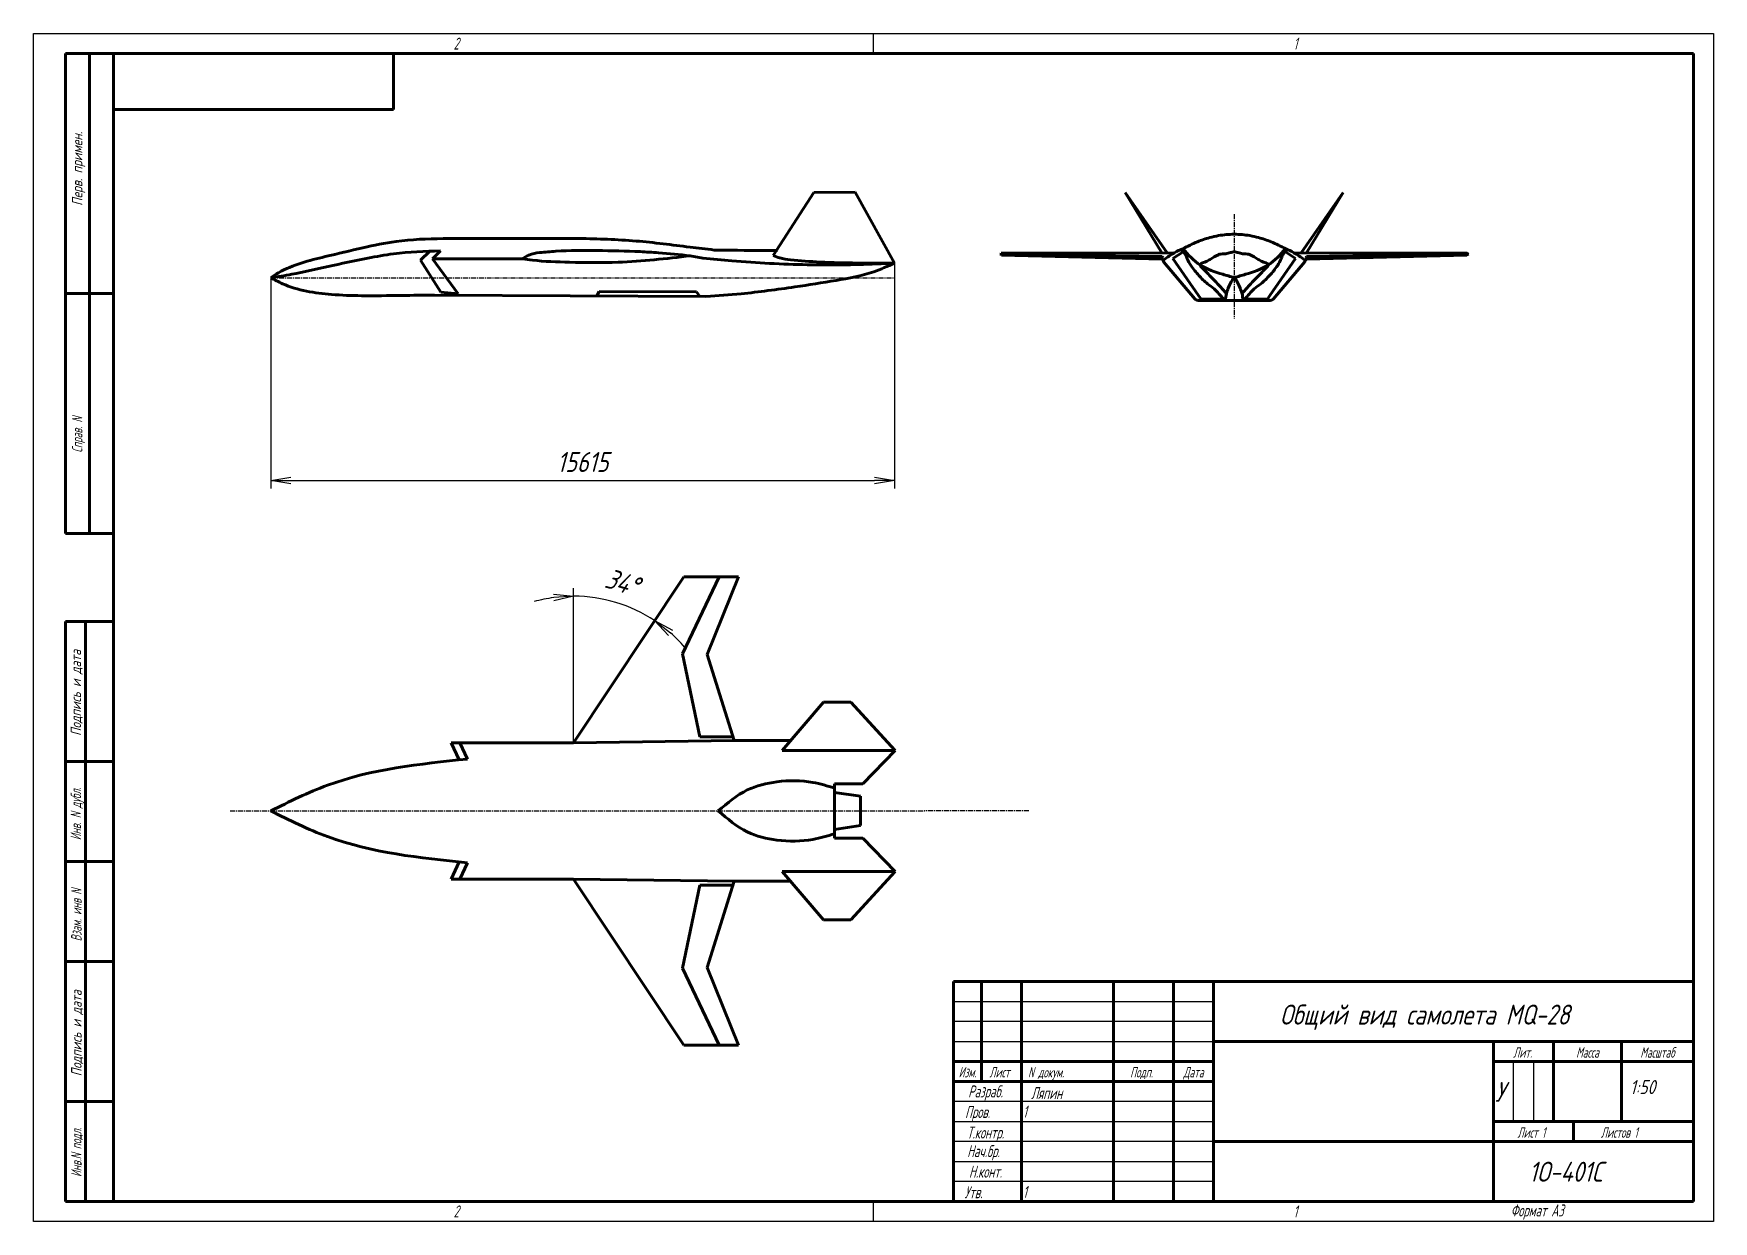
# Model space of a CAD drawing. Header units: millimetres. Extents: x -985956116104 to 1932156, y -552630487266 to 633586.
# Drawn here: x 6008.6 to 6428.6, y 37979.5 to 38276.5 of the extents above; entities that cross this region are included whole.
import ezdxf
from ezdxf.enums import TextEntityAlignment as Align

# ---------------------------------------------------------------- set-up
doc = ezdxf.new("R2010")
doc.units = ezdxf.units.MM
doc.linetypes.add('CENTER', pattern=[2, 1.25, -0.25, 0.25, -0.25])
for name, color, linetype, lineweight in [('_axes (Оси)', 6, 'CENTER', 30), ('_basic (Основной)', 4, 'Continuous', 60), ('_contour (Тонкий)', 7, 'Continuous', 30), ('_remote (Тонкий)', 9, 'Continuous', 30), ('_text (Надписи)', 2, 'Continuous', 30)]:
    doc.layers.add(name, color=color, linetype=linetype, lineweight=lineweight)
doc.styles.add('ESKD', font='eskd.shx', dxfattribs={"oblique": 15, "height": 5})
doc.dimstyles.new('ESKD', dxfattribs={"dimtxt": 5, "dimasz": 5, "dimexe": 2, "dimexo": 0, "dimgap": 2, "dimtad": 1, "dimtoh": 1, "dimzin": 12, "dimdsep": 46, "dimtxsty": 'ESKD', "dimblk1": 'OPEN', "dimblk2": 'OPEN', "dimsah": 1, "dimcen": 5, "dimclrd": 256, "dimclre": 256, "dimclrt": 2, "dimadec": 0, "dimazin": 0, "dimtfac": 1, "dimtmove": 0, "dimatfit": 3, "dimldrblk": 'OPEN', "dimfxl": 1, "dimtolj": 1, "dimtzin": 12, "dimlwd": -1, "dimlwe": -1, "dimarcsym": 0})

# ---------------------------------------------------------------- blocks, each defined once
blk = doc.blocks.new('_OPEN')
at = {"color": 0, "linetype": 'ByBlock'}
for p, q in [((-1, 0.167), (0, 0)), ((0, 0), (-1, -0.167)), ((0, 0), (-1, 0))]:
    blk.add_line(p, q, dxfattribs=at)
blk = doc.blocks.new('*D94')
at = {"layer": '_contour (Тонкий)', "transparency": 16777216}
for p, q in [((6223.86, 38219.08), (6223.86, 38162.75)), ((6067.86, 38215.44), (6067.86, 38162.75)), ((6072.86, 38164.75), (6218.86, 38164.75))]:
    blk.add_line(p, q, dxfattribs=at)
at = {"layer": 'Defpoints', "color": 0, "transparency": 16777216}
for p in [(6223.86, 38219.08), (6067.86, 38215.44), (6223.86, 38164.75)]:
    blk.add_point(p, dxfattribs=at)
at = {"layer": '_contour (Тонкий)', "transparency": 16777216, "xscale": 5, "yscale": 5, "zscale": 5, "rotation": 180}
blk.add_blockref('_OPEN', (6067.86, 38164.75), dxfattribs=at)
at = {"layer": '_contour (Тонкий)', "transparency": 16777216, "xscale": 5, "yscale": 5, "zscale": 5}
blk.add_blockref('_OPEN', (6223.86, 38164.75), dxfattribs=at)
at = {"layer": '_contour (Тонкий)', "color": 2, "transparency": 16777216, "insert": (6145.86, 38169.35), "char_height": 5, "attachment_point": 5, "style": 'ESKD'}
blk.add_mtext('\\A1;15615', dxfattribs=at)
blk = doc.blocks.new('*D95')
at = {"layer": '_contour (Тонкий)', "transparency": 16777216}
for p, q in [((6143.6, 38119.77), (6143.6, 38137.79)), ((6157.28, 38119.77), (6164.96, 38131.35))]:
    blk.add_line(p, q, dxfattribs=at)
for start, end in [(97.8273, 105.6546), (56.4387, 90), (40.7841, 48.6114)]:
    blk.add_arc((6143.6, 38099.16), 36.63, start, end, dxfattribs=at)
at = {"layer": '_contour (Тонкий)', "transparency": 16777216, "xscale": 5, "yscale": 5, "zscale": 5}
for p, rotation in [((6143.6, 38135.79), 3.913646386145645), ((6163.85, 38129.68), 142.525035438197)]:
    blk.add_blockref('_OPEN', p, dxfattribs=dict(at, rotation=rotation))
at = {"layer": '_contour (Тонкий)', "color": 2, "transparency": 16777216, "insert": (6155.71, 38139.3), "char_height": 5, "attachment_point": 5, "rotation": 343.2193, "style": 'ESKD'}
blk.add_mtext('\\A1;34%%d', dxfattribs=at)

msp = doc.modelspace()

# ---------------------------------------------------------------- linework, layer by layer
at = {"layer": '_axes (Оси)', "transparency": 33554687}
for p, q in [((6308.761, 38231.286), (6308.761, 38205.216)), ((6067.858, 38215.438), (6223.859, 38215.438)), ((6057.71, 38082.104), (6231.349, 38082.104)), ((6257.418, 38082.104), (6231.349, 38082.104))]:
    msp.add_line(p, q, dxfattribs=at)
at = {"layer": '_basic (Основной)', "transparency": 33554687}
for p, q in [((6016.577, 38271.468), (6028.577, 38271.468)), ((6016.577, 38151.468), (6016.577, 38271.468)), ((6022.577, 38271.468), (6022.577, 38151.468)), ((6028.577, 37984.468), (6028.577, 38271.468)), ((6028.577, 38271.468), (6423.577, 38271.468)), ((6098.577, 38257.468), (6098.577, 38271.468)), ((6423.577, 38271.468), (6423.577, 37984.468)), ((6028.577, 38257.468), (6098.577, 38257.468)), ((6203.664, 38236.761), (6193.517, 38221)), ((6214.009, 38236.779), (6203.664, 38236.761)), ((6223.859, 38219.078), (6214.003, 38236.779)), ((6281.536, 38236.77), (6290.705, 38221.662)), ((6281.536, 38236.77), (6292, 38221.666)), ((6335.987, 38236.77), (6325.523, 38221.666)), ((6335.987, 38236.77), (6326.818, 38221.662)), ((6110.941, 38225.227), (6137.487, 38225.227)), ((6105.297, 38219.775), (6107.675, 38222.036)), ((6110.311, 38222.116), (6108.285, 38220.168)), ((6108.285, 38220.168), (6114.706, 38211.38)), ((6108.285, 38220.168), (6130.745, 38220.168)), ((6175.941, 38220.314), (6172.748, 38220.91)), ((6290.642, 38220.769), (6250.196, 38221.333)), ((6293.824, 38221.672), (6250.514, 38221.541)), ((6250.592, 38221.063), (6290.713, 38220.1)), ((6290.973, 38220.374), (6290.642, 38220.769)), ((6290.713, 38220.1), (6290.973, 38220.374)), ((6290.713, 38220.1), (6291.045, 38219.747)), ((6295.971, 38221.899), (6293.44, 38220.211)), ((6293.44, 38220.211), (6299.849, 38210.944)), ((6324.083, 38220.211), (6317.674, 38210.944)), ((6321.552, 38221.899), (6324.083, 38220.211)), ((6323.698, 38221.672), (6367.009, 38221.541)), ((6326.81, 38220.1), (6326.478, 38219.747)), ((6326.55, 38220.374), (6326.881, 38220.769)), ((6326.81, 38220.1), (6326.55, 38220.374)), ((6366.931, 38221.063), (6326.81, 38220.1)), ((6326.881, 38220.769), (6367.327, 38221.333)), ((6367.327, 38221.333), (6366.931, 38221.063)), ((6367.009, 38221.541), (6367.327, 38221.333)), ((6110.432, 38211.845), (6105.297, 38219.775)), ((6291.173, 38219.324), (6298.892, 38210.155)), ((6326.35, 38219.324), (6318.63, 38210.155)), ((6067.858, 38215.438), (6068.258, 38215.438)), ((6114.706, 38211.38), (6110.432, 38211.845)), ((6150.022, 38211.973), (6149.39, 38210.89)), ((6174.321, 38211.907), (6150.022, 38211.973)), ((6175.131, 38210.766), (6174.321, 38211.907)), ((6016.577, 38211.468), (6028.577, 38211.468)), ((6108.779, 38211.087), (6176.695, 38210.758)), ((6299.849, 38210.944), (6300.474, 38210.04)), ((6299.964, 38209.721), (6308.761, 38209.721)), ((6300.474, 38210.04), (6306.164, 38210.04)), ((6317.559, 38209.721), (6308.761, 38209.721)), ((6317.049, 38210.04), (6311.359, 38210.04)), ((6317.674, 38210.944), (6317.049, 38210.04)), ((6016.577, 38151.468), (6028.577, 38151.468)), ((6143.604, 38099.162), (6171.132, 38140.655)), ((6170.857, 38121.385), (6179.99, 38140.655)), ((6171.132, 38140.655), (6184.817, 38140.655)), ((6184.817, 38140.655), (6176.96, 38121.235)), ((6028.577, 38129.468), (6016.577, 38129.468)), ((6016.577, 37984.468), (6016.577, 38129.468)), ((6021.577, 38129.468), (6021.577, 37984.468)), ((6170.857, 38121.385), (6175.119, 38100.67)), ((6176.96, 38121.235), (6183.776, 38099.68)), ((6195.775, 38097.251), (6206.109, 38109.329)), ((6206.109, 38109.329), (6212.936, 38109.329)), ((6212.936, 38109.329), (6224.004, 38097.251)), ((6115.19, 38099.162), (6113.023, 38099.162)), ((6115.015, 38094.871), (6113.023, 38099.162)), ((6117.083, 38095.087), (6115.19, 38099.162)), ((6115.19, 38099.162), (6143.604, 38099.162)), ((6143.604, 38099.162), (6183.776, 38099.68)), ((6175.119, 38100.67), (6183.463, 38100.67)), ((6183.776, 38099.68), (6197.853, 38099.68)), ((6016.577, 38094.468), (6028.577, 38094.468)), ((6224.004, 38097.251), (6195.775, 38097.251)), ((6224.004, 38097.251), (6215.951, 38088.886)), ((6208.809, 38086.727), (6208.809, 38088.886)), ((6215.951, 38088.886), (6208.809, 38088.886)), ((6215.357, 38085.772), (6208.809, 38086.727)), ((6208.809, 38086.727), (6208.809, 38082.104)), ((6215.357, 38085.772), (6215.357, 38082.104)), ((6208.809, 38077.481), (6208.809, 38082.104)), ((6215.357, 38078.436), (6215.357, 38082.104)), ((6215.357, 38078.436), (6208.809, 38077.481)), ((6208.809, 38077.481), (6208.809, 38075.323)), ((6215.951, 38075.323), (6208.809, 38075.323)), ((6224.004, 38066.957), (6215.951, 38075.323)), ((6028.577, 38069.468), (6016.577, 38069.468)), ((6115.015, 38069.337), (6113.023, 38065.047)), ((6117.083, 38069.121), (6115.19, 38065.047)), ((6115.19, 38065.047), (6113.023, 38065.047)), ((6115.19, 38065.047), (6143.604, 38065.047)), ((6143.604, 38065.047), (6171.132, 38023.553)), ((6143.604, 38065.047), (6183.776, 38064.529)), ((6195.775, 38066.957), (6206.109, 38054.879)), ((6224.004, 38066.957), (6195.775, 38066.957)), ((6212.936, 38054.879), (6224.004, 38066.957)), ((6170.857, 38042.824), (6175.119, 38063.539)), ((6175.119, 38063.539), (6183.463, 38063.539)), ((6176.96, 38042.974), (6183.776, 38064.529)), ((6183.776, 38064.529), (6197.853, 38064.529)), ((6206.109, 38054.879), (6212.936, 38054.879)), ((6016.577, 38044.468), (6028.577, 38044.468)), ((6170.857, 38042.824), (6179.99, 38023.553)), ((6184.817, 38023.553), (6176.96, 38042.974)), ((6303.577, 37984.468), (6303.577, 38039.468)), ((6171.132, 38023.553), (6184.817, 38023.553)), ((6028.577, 38009.468), (6016.577, 38009.468)), ((6016.577, 37984.468), (6028.577, 37984.468)), ((6423.577, 37984.468), (6028.577, 37984.468))]:
    msp.add_line(p, q, dxfattribs=at)
at = {"layer": '_basic (Основной)', "linetype": 'Continuous', "transparency": 33554687}
for p, q in [((6238.577, 38039.468), (6423.577, 38039.468)), ((6238.577, 37984.468), (6238.577, 38039.468)), ((6245.577, 38014.468), (6245.577, 38039.468)), ((6255.577, 38039.468), (6255.577, 37984.468)), ((6278.577, 37984.468), (6278.577, 38039.468)), ((6293.577, 38039.468), (6293.577, 37984.468)), ((6423.577, 38024.468), (6303.577, 38024.468)), ((6373.577, 38024.468), (6373.577, 37984.468)), ((6388.577, 38024.468), (6388.577, 38004.468)), ((6405.577, 38004.468), (6405.577, 38024.468)), ((6303.577, 38019.468), (6238.577, 38019.468)), ((6373.577, 38019.468), (6423.577, 38019.468)), ((6238.577, 38014.468), (6303.577, 38014.468)), ((6423.577, 38004.468), (6373.577, 38004.468)), ((6393.577, 37999.468), (6393.577, 38004.468)), ((6303.577, 37999.468), (6423.577, 37999.468))]:
    msp.add_line(p, q, dxfattribs=at)
at = {"layer": '_basic (Основной)', "transparency": 33554687}
for points, knots in [([(6067.858, 38215.438), (6068.506, 38215.856), (6072.619, 38218.512), (6080.667, 38220.532), (6090.495, 38222.843), (6100.267, 38224.959), (6107.01, 38225.128), (6110.941, 38225.227)], [0, 0, 0, 0, 173.1791859, 1099.7777317, 1826.7133305, 2458.0104329, 3340.6198027, 3340.6198027, 3340.6198027, 3340.6198027]), ([(6291.17, 38219.91), (6292.04, 38220.541), (6293.526, 38221.617), (6296.447, 38222.894), (6299.271, 38224.417), (6302.318, 38225.402), (6305.388, 38226.136), (6307.449, 38226.25), (6308.761, 38226.323)], [0, 0, 0, 0, 240.8266198, 411.2417302, 715.3194366, 961.2211826, 1129.2348563, 1424.1947649, 1424.1947649, 1424.1947649, 1424.1947649]), ([(6326.353, 38219.91), (6325.483, 38220.541), (6323.997, 38221.617), (6321.076, 38222.894), (6318.252, 38224.417), (6315.205, 38225.402), (6312.135, 38226.136), (6310.074, 38226.25), (6308.761, 38226.323)], [0, 0, 0, 0, 240.8266198, 411.2417302, 715.3194366, 961.2211826, 1129.2348563, 1424.1947649, 1424.1947649, 1424.1947649, 1424.1947649]), ([(6067.858, 38215.438), (6069.617, 38215.698), (6074.435, 38216.413), (6082.478, 38218.32), (6090.938, 38220.13), (6100.283, 38221.827), (6106.386, 38222.003), (6110.311, 38222.116)], [0, 0, 0, 0, 399.8860258, 1095.5886424, 1858.1249341, 2347.5184983, 3229.2170464, 3229.2170464, 3229.2170464, 3229.2170464]), ([(6130.745, 38220.168), (6131.278, 38220.499), (6132.612, 38221.328), (6134.169, 38221.579), (6135.104, 38221.729)], [0, 0, 0, 0, 140.0639873, 350.2415208, 350.2415208, 350.2415208, 350.2415208]), ([(6223.859, 38219.078), (6222.34, 38219.004), (6215.071, 38218.65), (6201.491, 38218.498), (6187.028, 38219.258), (6178.352, 38220.084), (6175.941, 38220.314)], [0, 0, 0, 0, 342.1428103, 1637.5244513, 3053.4827625, 3598.3967396, 3598.3967396, 3598.3967396, 3598.3967396]), ([(6178.746, 38222.351), (6179.576, 38222.337), (6184.857, 38222.244), (6190.138, 38222.259), (6194.588, 38222.271)], [0, 0, 0, 0, 186.8763167, 1188.2142403, 1188.2142403, 1188.2142403, 1188.2142403]), ([(6193.517, 38221), (6194.047, 38220.776), (6195.424, 38220.194), (6199.383, 38219.686), (6208.94, 38219.051), (6217.635, 38219.066), (6223.859, 38219.078)], [0, 0, 0, 0, 129.1030815, 335.1790771, 890.6431712, 2289.1048084, 2289.1048084, 2289.1048084, 2289.1048084]), ([(6306.164, 38210.04), (6305.759, 38210.491), (6304.972, 38211.367), (6303.708, 38212.765), (6301.8, 38214.044), (6299.841, 38215.978), (6298.098, 38218.112), (6297.026, 38219.994), (6296.616, 38221.306), (6296.056, 38221.819), (6295.765, 38222.091), (6295.693, 38222.424), (6295.819, 38222.584), (6295.891, 38222.676)], [0, 0, 0, 0, 136.3388276, 265.2096812, 422.1763985, 650.1389421, 882.5161406, 1038.6933166, 1138.3582316, 1181.4678848, 1207.9887786, 1226.6282534, 1251.4842503, 1251.4842503, 1251.4842503, 1251.4842503]), ([(6308.761, 38215.438), (6307.813, 38215.721), (6304.926, 38216.585), (6299.989, 38218.118), (6297.249, 38221.165), (6295.891, 38222.676)], [0, 0, 0, 0, 223.5581559, 680.4387904, 1129.220964, 1129.220964, 1129.220964, 1129.220964]), ([(6300.306, 38218.564), (6300.293, 38218.665), (6300.269, 38218.85), (6300.613, 38219.098), (6301.117, 38219.217), (6301.916, 38219.469), (6303.09, 38220.25), (6304.181, 38220.853), (6305.204, 38221.366), (6305.841, 38221.367), (6306.784, 38221.334), (6307.548, 38221.705), (6308.199, 38221.771), (6308.503, 38221.883), (6308.684, 38221.872), (6308.761, 38221.868)], [0, 0, 0, 0, 21.0756325, 38.5953217, 86.7633869, 139.9595837, 225.0754901, 401.8023867, 422.0764571, 480.7273767, 540.7550494, 633.4728348, 664.8246171, 687.7172441, 705.0711823, 705.0711823, 705.0711823, 705.0711823]), ([(6308.761, 38215.438), (6309.71, 38215.721), (6312.596, 38216.585), (6317.533, 38218.118), (6320.274, 38221.165), (6321.632, 38222.676)], [0, 0, 0, 0, 223.5581559, 680.4387904, 1129.220964, 1129.220964, 1129.220964, 1129.220964]), ([(6317.216, 38218.564), (6317.23, 38218.665), (6317.254, 38218.85), (6316.91, 38219.098), (6316.406, 38219.217), (6315.606, 38219.469), (6314.433, 38220.25), (6313.342, 38220.853), (6312.319, 38221.366), (6311.682, 38221.367), (6310.739, 38221.334), (6309.975, 38221.705), (6309.323, 38221.771), (6309.019, 38221.883), (6308.839, 38221.872), (6308.761, 38221.868)], [0, 0, 0, 0, 21.0756325, 38.5953217, 86.7633869, 139.9595837, 225.0754901, 401.8023867, 422.0764571, 480.7273767, 540.7550494, 633.4728348, 664.8246171, 687.7172441, 705.0711823, 705.0711823, 705.0711823, 705.0711823]), ([(6311.359, 38210.04), (6311.764, 38210.491), (6312.55, 38211.367), (6313.814, 38212.765), (6315.723, 38214.044), (6317.682, 38215.978), (6319.424, 38218.112), (6320.496, 38219.994), (6320.907, 38221.306), (6321.467, 38221.819), (6321.758, 38222.091), (6321.83, 38222.424), (6321.704, 38222.584), (6321.632, 38222.676)], [0, 0, 0, 0, 136.3388276, 265.2096812, 422.1763985, 650.1389421, 882.5161406, 1038.6933166, 1138.3582316, 1181.4678848, 1207.9887786, 1226.6282534, 1251.4842503, 1251.4842503, 1251.4842503, 1251.4842503]), ([(6176.695, 38210.758), (6179.619, 38210.955), (6187.054, 38211.453), (6197.888, 38212.949), (6208.958, 38214.656), (6217.464, 38216.215), (6222.14, 38218.308), (6223.859, 38219.078)], [0, 0, 0, 0, 659.2773415, 1676.4592818, 2457.4446094, 3184.7419562, 3607.3082721, 3607.3082721, 3607.3082721, 3607.3082721]), ([(6291.17, 38219.91), (6291.128, 38219.871), (6291.037, 38219.783), (6291.002, 38219.539), (6291.11, 38219.404), (6291.173, 38219.324)], [0, 0, 0, 0, 12.7428911, 27.9426058, 50.0196637, 50.0196637, 50.0196637, 50.0196637]), ([(6300.496, 38218.136), (6300.452, 38218.196), (6300.357, 38218.324), (6300.324, 38218.48), (6300.306, 38218.564)], [0, 0, 0, 0, 16.4624582, 35.5083401, 35.5083401, 35.5083401, 35.5083401]), ([(6306.805, 38211.485), (6306.213, 38212.143), (6304.576, 38213.958), (6302.482, 38216.187), (6300.933, 38217.708), (6300.496, 38218.136)], [0, 0, 0, 0, 199.2431358, 550.0840933, 687.6953942, 687.6953942, 687.6953942, 687.6953942]), ([(6310.717, 38211.485), (6311.31, 38212.143), (6312.947, 38213.958), (6315.041, 38216.187), (6316.59, 38217.708), (6317.027, 38218.136)], [0, 0, 0, 0, 199.2431358, 550.0840933, 687.6953942, 687.6953942, 687.6953942, 687.6953942]), ([(6317.027, 38218.136), (6317.071, 38218.196), (6317.166, 38218.324), (6317.199, 38218.48), (6317.216, 38218.564)], [0, 0, 0, 0, 16.4624582, 35.5083401, 35.5083401, 35.5083401, 35.5083401]), ([(6326.353, 38219.91), (6326.394, 38219.871), (6326.486, 38219.783), (6326.52, 38219.539), (6326.413, 38219.404), (6326.35, 38219.324)], [0, 0, 0, 0, 12.7428911, 27.9426058, 50.0196637, 50.0196637, 50.0196637, 50.0196637]), ([(6067.858, 38215.438), (6068.836, 38214.908), (6073.497, 38212.382), (6081.421, 38211.187), (6091.405, 38210.844), (6099.987, 38211), (6106.056, 38211.06), (6108.779, 38211.087)], [0, 0, 0, 0, 249.606574, 1190.3101037, 1752.774842, 2505.7994036, 3118.6405122, 3118.6405122, 3118.6405122, 3118.6405122]), ([(6308.761, 38215.438), (6308.605, 38215.26), (6307.942, 38214.507), (6307.384, 38213.108), (6306.699, 38211.397), (6306.619, 38210.317), (6306.575, 38209.721)], [0, 0, 0, 0, 53.1665631, 224.8173754, 333.0676053, 466.4461128, 466.4461128, 466.4461128, 466.4461128]), ([(6308.761, 38215.438), (6308.918, 38215.26), (6309.58, 38214.507), (6310.138, 38213.108), (6310.823, 38211.397), (6310.903, 38210.317), (6310.948, 38209.721)], [0, 0, 0, 0, 53.1665631, 224.8173754, 333.0676053, 466.4461128, 466.4461128, 466.4461128, 466.4461128]), ([(6298.892, 38210.155), (6298.966, 38210.086), (6299.153, 38209.909), (6299.53, 38209.753), (6299.825, 38209.732), (6299.964, 38209.721)], [0, 0, 0, 0, 22.6016539, 57.67266, 88.9285653, 88.9285653, 88.9285653, 88.9285653]), ([(6318.63, 38210.155), (6318.557, 38210.086), (6318.37, 38209.909), (6317.992, 38209.753), (6317.698, 38209.732), (6317.559, 38209.721)], [0, 0, 0, 0, 22.6016539, 57.67266, 88.9285653, 88.9285653, 88.9285653, 88.9285653]), ([(6067.858, 38082.104), (6072.53, 38084.422), (6087.9, 38092.048), (6105.107, 38093.84), (6117.083, 38095.087)], [0, 0, 0, 0, 1167.5586631, 3841.3527226, 3841.3527226, 3841.3527226, 3841.3527226]), ([(6179.757, 38082.104), (6182.06, 38084.078), (6186.335, 38087.744), (6194.847, 38089.768), (6202.368, 38089.766), (6207.029, 38088.348), (6208.809, 38087.806)], [0, 0, 0, 0, 672.0853092, 1247.9874681, 1923.2313287, 2340.3423185, 2340.3423185, 2340.3423185, 2340.3423185]), ([(6067.858, 38082.104), (6072.53, 38079.786), (6087.9, 38072.161), (6105.107, 38070.369), (6117.083, 38069.121)], [0, 0, 0, 0, 1167.5586631, 3841.3527226, 3841.3527226, 3841.3527226, 3841.3527226]), ([(6179.757, 38082.104), (6182.06, 38080.13), (6186.335, 38076.465), (6194.847, 38074.44), (6202.368, 38074.442), (6207.029, 38075.86), (6208.809, 38076.402)], [0, 0, 0, 0, 672.0853092, 1247.9874681, 1923.2313287, 2340.3423185, 2340.3423185, 2340.3423185, 2340.3423185])]:
    msp.add_open_spline(points, degree=3, knots=knots, dxfattribs=at)
for points, start_tangent, end_tangent in [([(6137.487, 38225.227), (6144.985, 38225.216), (6159.204, 38224.601), (6172.704, 38223.084), (6178.746, 38222.351)], (0.0133322, 0.0000379), (0.013237, -0.001592)), ([(6130.745, 38220.168), (6133.309, 38219.823), (6142.532, 38219.3), (6154.73, 38219.293), (6172.748, 38220.91)], (0.0132036, -0.0018855), (0.0132646, 0.0015395)), ([(6135.104, 38221.729), (6139.191, 38222.042), (6149.509, 38222.223), (6160.235, 38221.944), (6164.791, 38221.667), (6172.748, 38220.91)], (0.0132889, 0.00112), (0.0132627, -0.0013902))]:
    msp.add_spline(points, degree=3, dxfattribs=dict(at, start_tangent=start_tangent, end_tangent=end_tangent))
at = {"layer": '_contour (Тонкий)', "transparency": 33554687}
for p, q in [((6008.577, 37979.468), (6008.577, 38276.468)), ((6008.577, 38276.468), (6428.577, 38276.468)), ((6218.577, 38271.468), (6218.577, 38276.468)), ((6428.577, 38276.468), (6428.577, 37979.468)), ((6143.604, 38099.162), (6143.604, 38126.161)), ((6218.577, 37979.468), (6218.577, 37984.468)), ((6428.577, 37979.468), (6008.577, 37979.468))]:
    msp.add_line(p, q, dxfattribs=at)
at = {"layer": '_remote (Тонкий)', "linetype": 'Continuous', "transparency": 33554687}
for p, q in [((6238.577, 38034.468), (6303.577, 38034.468)), ((6303.577, 38029.468), (6238.577, 38029.468)), ((6238.577, 38024.468), (6303.577, 38024.468)), ((6303.577, 38009.468), (6238.577, 38009.468)), ((6238.577, 38004.468), (6303.577, 38004.468)), ((6303.577, 37999.468), (6238.577, 37999.468)), ((6238.577, 37994.468), (6303.577, 37994.468)), ((6303.577, 37989.468), (6238.577, 37989.468))]:
    msp.add_line(p, q, dxfattribs=at)
at = {"layer": '_remote (Тонкий)', "transparency": 33554687}
for p, q in [((6378.577, 38004.468), (6378.577, 38019.468)), ((6383.577, 38019.468), (6383.577, 38004.468))]:
    msp.add_line(p, q, dxfattribs=at)

# ---------------------------------------------------------------- texts
at = {"layer": '_basic (Основной)', "color": 30, "transparency": 33554687, "style": 'ESKD', "oblique": 15}
msp.add_text('Общий вид самолета MQ-28', height=5, dxfattribs=at).set_placement((6320.203, 38028.681))
at = {"layer": '_text (Надписи)', "transparency": 33554687, "style": 'ESKD', "oblique": 15, "width": 0.8}
for s, height, p in [('2', 3, (6113.577, 38272.468)), ('1', 3, (6323.577, 38272.468)), ('N докум.', 2.6, (6257.21, 38015.454)), ('Ляпин', 3, (6257.977, 38010.07)), ('1', 3, (6255.947, 38005.413)), ('1', 3, (6255.947, 37985.345)), ('2', 3, (6113.577, 37980.468)), ('1', 3, (6323.577, 37980.468)), ('Формат А3', 3, (6377.889, 37980.71))]:
    msp.add_text(s, height=height, dxfattribs=at).set_placement(p)
at = {"layer": '_text (Надписи)', "transparency": 33554687, "style": 'ESKD', "oblique": 15}
for s, p in [('Перв. примен.', (6020.782, 38242.662)), ('Подпись и дата', (6020.451, 38111.616)), ('Подпись и дата', (6020.584, 38026.506))]:
    msp.add_text(s, height=2.6, rotation=90, dxfattribs=at).set_placement(p, align=Align.CENTER)
at = {"layer": '_text (Надписи)', "transparency": 33554687, "style": 'ESKD', "oblique": 15, "width": 0.8}
for s, p in [('Справ. N', (6020.779, 38176.158)), ('Инв. N дубл.', (6020.445, 38081.363)), ('Взам. инв N', (6020.57, 38056.045)), ('Инв.N подл.', (6020.562, 37996.764))]:
    msp.add_text(s, height=2.6, rotation=90, dxfattribs=at).set_placement(p, align=Align.CENTER)
for s, height, p in [('Лит.', 2.6, (6380.867, 38020.424)), ('Масса', 2.6, (6397.09, 38020.424)), ('Масштаб', 2.6, (6414.588, 38020.424)), ('Изм.', 2.6, (6242.077, 38015.468)), ('Лист', 2.6, (6250.077, 38015.468)), ('Подп.', 2.6, (6285.577, 38015.468)), ('Дата', 2.6, (6298.577, 38015.468)), ('Разраб.', 3, (6246.577, 38010.468)), ('Пров.', 3, (6244.577, 38005.325)), ('Т.контр.', 3, (6246.577, 38000.182)), ('Лист 1', 2.6, (6383.064, 38000.395)), ('Листов 1', 2.6, (6405.038, 38000.395)), ('Hач.бр.', 3, (6246.077, 37995.539)), ('H.конт.', 3, (6246.577, 37990.396)), ('Утв.', 3, (6243.577, 37985.254))]:
    msp.add_text(s, height=height, dxfattribs=at).set_placement(p, align=Align.CENTER)
at = {"layer": '_text (Надписи)', "transparency": 33554687, "attachment_point": 1, "style": 'ESKD'}
for s, heights, insert, char_height in [('У', [0], (6374.005, 38014.353), 5), ('1:50', [3.5], (6407.733, 38014.81), 3.5)]:
    msp.add_mtext_dynamic_manual_height_columns(s, width=10.69599, gutter_width=25, heights=heights, dxfattribs=dict(at, insert=insert, char_height=char_height))
at = {"layer": '_text (Надписи)', "transparency": 33554687, "insert": (6373.577, 37994.385), "char_height": 5, "width": 50.53786, "attachment_point": 1, "line_spacing_factor": 0.857143, "style": 'ESKD'}
msp.add_mtext('\\pi8.87226;1О-401С', dxfattribs=at)

# ---------------------------------------------------------------- dimensions: what is measured, and where the dimension line sits
at = {"layer": '_contour (Тонкий)', "transparency": 33554687}
dim = msp.add_linear_dim(base=(6223.859, 38164.751), p1=(6067.858, 38215.438), p2=(6223.859, 38219.078), text='15615', dimstyle='ESKD', dxfattribs=at)
dim.commit()
dim.dimension.update_dxf_attribs({"geometry": '*D94', "text_midpoint": (6145.859, 38169.355)})
dim = msp.add_angular_dim_3p(base=(6157.546, 38133.033), center=(6143.604, 38099.162), p1=(6143.604, 38119.774), p2=(6157.278, 38119.774), dimstyle='ESKD', dxfattribs=at)
dim.commit()
dim.dimension.update_dxf_attribs({"geometry": '*D95', "text_midpoint": (6155.708, 38139.301)})

doc.saveas('drawing.dxf')
